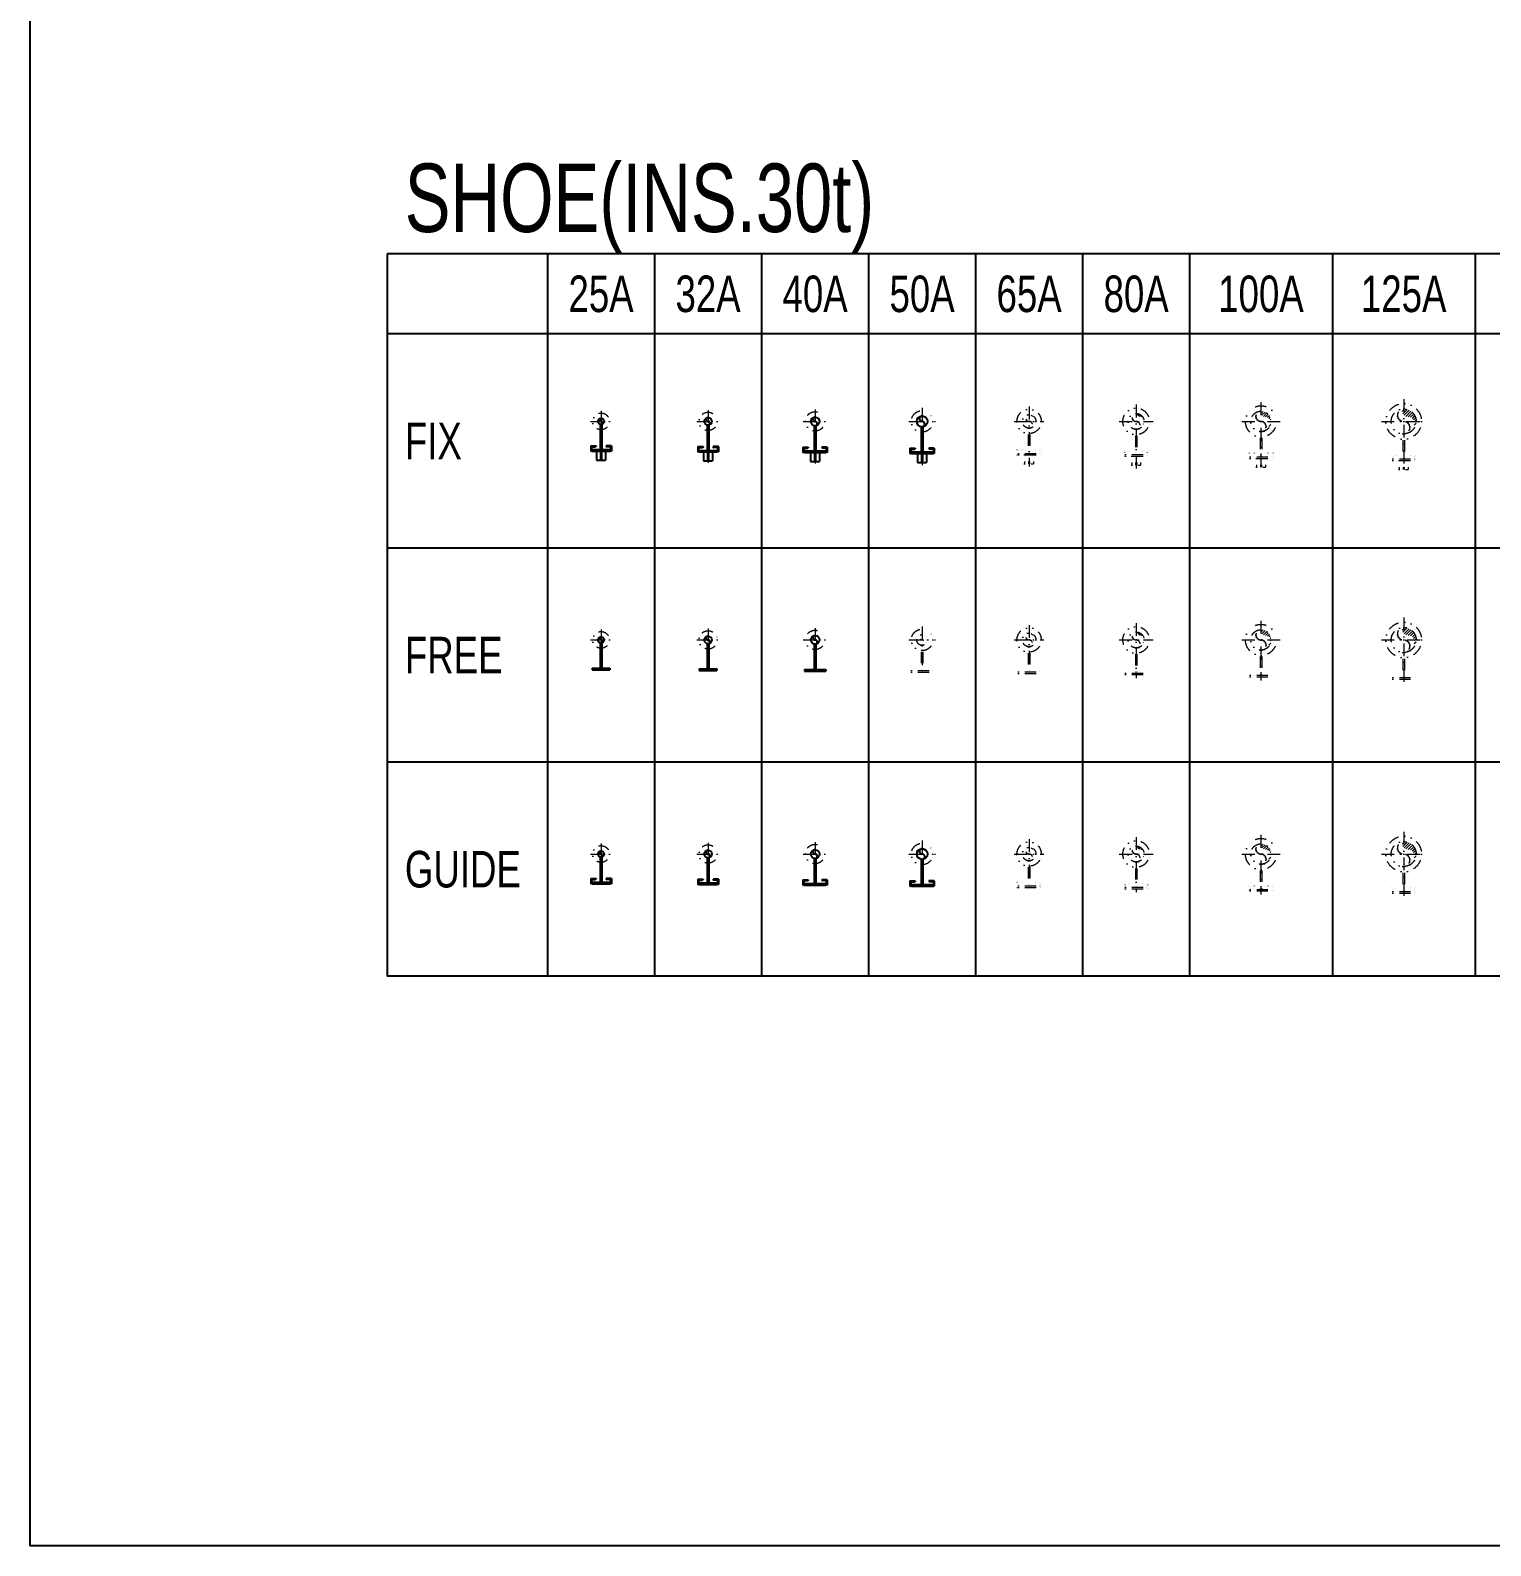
# Model space of a CAD drawing. Extents: x 0 to 90799, y 0 to 77868.
# Drawn here: x 0 to 8188, y 0 to 8494 of the extents above; entities that cross this region are included whole.
import ezdxf
from ezdxf.enums import TextEntityAlignment as Align

# ---------------------------------------------------------------- set-up
doc = ezdxf.new("R2010")
doc.units = 0
doc.header["$LTSCALE"] = 30
doc.header["$MEASUREMENT"] = 0
doc.linetypes.add('DGN Style 4', pattern=[4.8, 2.4, -1.2, 0, -1.2])
doc.linetypes.add('DGN Style 6', pattern=[5.7, 0, -1.2, 2.1, -1.2, 0, -1.2])
for name, color, linetype, lineweight in [('L(c)', 1, 'DGN Style 4', 5), ('L(txt)', 2, 'Continuous', 13), ('m_a2', 6, 'DGN Style 6', 5)]:
    doc.layers.add(name, color=color, linetype=linetype, lineweight=lineweight)
doc.styles.add('Style-ENGINEERING', font='ENGINEERING.shx')

# ---------------------------------------------------------------- blocks, each defined once
blk = doc.blocks.new('*U1054')
for p, q in [((-15, -15), (-15, 15)), ((-15, 15), (-13, 15)), ((-10, -6), (-10, 12)), ((-15, -15), (15, -15)), ((-6, -10), (12, -10)), ((15, -15), (15, -13))]:
    blk.add_line(p, q)
for centre, radius, start, end in [((-13, 12), 3, 0, 90), ((-6, -6), 4, 180, 270), ((12, -13), 3, 0, 90)]:
    blk.add_arc(centre, radius, start, end)
blk = doc.blocks.new('*U1055')
for p, q in [((-15, -15), (-15, 15)), ((-15, 15), (-13, 15)), ((-10, -6), (-10, 12)), ((-15, -15), (15, -15)), ((-6, -10), (12, -10)), ((15, -15), (15, -13))]:
    blk.add_line(p, q)
for centre, radius, start, end in [((-13, 12), 3, 0, 90), ((-6, -6), 4, 180, 270), ((12, -13), 3, 0, 90)]:
    blk.add_arc(centre, radius, start, end)
blk = doc.blocks.new('*U1053')
for p, q in [((-4.5, 100), (-4.5, -41)), ((-4.5, 100), (4.5, 100)), ((4.5, 100), (4.5, -41)), ((-50, -41), (50, -41)), ((-50, -41), (-50, -50)), ((-50, -50), (50, -50)), ((-25, -50), (-25, -100)), ((-3, -50), (-3, -100)), ((3, -50), (3, -100)), ((25, -50), (25, -100)), ((50, -41), (50, -50)), ((-25, -100), (25, -100))]:
    blk.add_line(p, q)
at = {"extrusion": (0, 0, -1), "rotation": 180}
blk.add_blockref('*U1054', (43, -35), dxfattribs=at)
at = {"rotation": 180}
blk.add_blockref('*U1055', (43, -35), dxfattribs=at)
blk = doc.blocks.new('*U1052')
blk.add_circle((0, 85), 17)
for centre, start, end in [((0, 93.5), 90, 270), ((0, 76.5), 270, 90)]:
    blk.add_arc(centre, 8.5, start, end)
at = {"layer": 'm_a2'}
blk.add_circle((0, 85), 47, dxfattribs=at)
blk.add_blockref('*U1053', (0, -32))
blk = doc.blocks.new('*U1058')
for p, q in [((-15, -15), (-15, 15)), ((-15, 15), (-13, 15)), ((-10, -6), (-10, 12)), ((-15, -15), (15, -15)), ((-6, -10), (12, -10)), ((15, -15), (15, -13))]:
    blk.add_line(p, q)
for centre, radius, start, end in [((-13, 12), 3, 0, 90), ((-6, -6), 4, 180, 270), ((12, -13), 3, 0, 90)]:
    blk.add_arc(centre, radius, start, end)
blk = doc.blocks.new('*U1059')
for p, q in [((-15, -15), (-15, 15)), ((-15, 15), (-13, 15)), ((-10, -6), (-10, 12)), ((-15, -15), (15, -15)), ((-6, -10), (12, -10)), ((15, -15), (15, -13))]:
    blk.add_line(p, q)
for centre, radius, start, end in [((-13, 12), 3, 0, 90), ((-6, -6), 4, 180, 270), ((12, -13), 3, 0, 90)]:
    blk.add_arc(centre, radius, start, end)
blk = doc.blocks.new('*U1057')
for p, q in [((-4.5, 100), (-4.5, -41)), ((-4.5, 100), (4.5, 100)), ((4.5, 100), (4.5, -41)), ((-50, -41), (50, -41)), ((-50, -41), (-50, -50)), ((-50, -50), (50, -50)), ((-25, -50), (-25, -100)), ((-3, -50), (-3, -100)), ((3, -50), (3, -100)), ((25, -50), (25, -100)), ((50, -41), (50, -50)), ((-25, -100), (25, -100))]:
    blk.add_line(p, q)
at = {"extrusion": (0, 0, -1), "rotation": 180}
blk.add_blockref('*U1058', (43, -35), dxfattribs=at)
at = {"rotation": 180}
blk.add_blockref('*U1059', (43, -35), dxfattribs=at)
blk = doc.blocks.new('*U1056')
blk.add_circle((0, 85), 21.4)
for centre, start, end in [((0, 95.7), 90, 270), ((0, 74.3), 270, 90)]:
    blk.add_arc(centre, 10.7, start, end)
at = {"layer": 'm_a2'}
blk.add_circle((0, 85), 51.4, dxfattribs=at)
blk.add_blockref('*U1057', (0, -36.4))
blk = doc.blocks.new('*U1062')
for p, q in [((-15, -15), (-15, 15)), ((-15, 15), (-13, 15)), ((-10, -6), (-10, 12)), ((-15, -15), (15, -15)), ((-6, -10), (12, -10)), ((15, -15), (15, -13))]:
    blk.add_line(p, q)
for centre, radius, start, end in [((-13, 12), 3, 0, 90), ((-6, -6), 4, 180, 270), ((12, -13), 3, 0, 90)]:
    blk.add_arc(centre, radius, start, end)
blk = doc.blocks.new('*U1063')
for p, q in [((-15, -15), (-15, 15)), ((-15, 15), (-13, 15)), ((-10, -6), (-10, 12)), ((-15, -15), (15, -15)), ((-6, -10), (12, -10)), ((15, -15), (15, -13))]:
    blk.add_line(p, q)
for centre, radius, start, end in [((-13, 12), 3, 0, 90), ((-6, -6), 4, 180, 270), ((12, -13), 3, 0, 90)]:
    blk.add_arc(centre, radius, start, end)
blk = doc.blocks.new('*U1061')
for p, q in [((-4.5, 100), (-4.5, -41)), ((-4.5, 100), (4.5, 100)), ((4.5, 100), (4.5, -41)), ((-60, -41), (-60, -50)), ((-60, -41), (60, -41)), ((-60, -50), (60, -50)), ((-25, -50), (-25, -100)), ((-3, -50), (-3, -100)), ((3, -50), (3, -100)), ((25, -50), (25, -100)), ((60, -41), (60, -50)), ((-25, -100), (25, -100))]:
    blk.add_line(p, q)
at = {"extrusion": (0, 0, -1), "rotation": 180}
blk.add_blockref('*U1062', (53, -35), dxfattribs=at)
at = {"rotation": 180}
blk.add_blockref('*U1063', (53, -35), dxfattribs=at)
blk = doc.blocks.new('*U1060')
blk.add_circle((0, 85), 24.3)
for centre, start, end in [((0, 97.1), 90, 270), ((0, 72.8), 270, 90)]:
    blk.add_arc(centre, 12.2, start, end)
at = {"layer": 'm_a2'}
blk.add_circle((0, 85), 54.3, dxfattribs=at)
blk.add_blockref('*U1061', (0, -39.3))
blk = doc.blocks.new('*U1066')
for p, q in [((-15, -15), (-15, 15)), ((-15, 15), (-13, 15)), ((-10, -6), (-10, 12)), ((-15, -15), (15, -15)), ((-6, -10), (12, -10)), ((15, -15), (15, -13))]:
    blk.add_line(p, q)
for centre, radius, start, end in [((-13, 12), 3, 0, 90), ((-6, -6), 4, 180, 270), ((12, -13), 3, 0, 90)]:
    blk.add_arc(centre, radius, start, end)
blk = doc.blocks.new('*U1067')
for p, q in [((-15, -15), (-15, 15)), ((-15, 15), (-13, 15)), ((-10, -6), (-10, 12)), ((-15, -15), (15, -15)), ((-6, -10), (12, -10)), ((15, -15), (15, -13))]:
    blk.add_line(p, q)
for centre, radius, start, end in [((-13, 12), 3, 0, 90), ((-6, -6), 4, 180, 270), ((12, -13), 3, 0, 90)]:
    blk.add_arc(centre, radius, start, end)
blk = doc.blocks.new('*U1065')
for p, q in [((-4.5, 100), (-4.5, -41)), ((-4.5, 100), (4.5, 100)), ((4.5, 100), (4.5, -41)), ((-60, -41), (-60, -50)), ((-60, -41), (60, -41)), ((-60, -50), (60, -50)), ((-25, -50), (-25, -100)), ((-3, -50), (-3, -100)), ((3, -50), (3, -100)), ((25, -50), (25, -100)), ((60, -41), (60, -50)), ((-25, -100), (25, -100))]:
    blk.add_line(p, q)
at = {"extrusion": (0, 0, -1), "rotation": 180}
blk.add_blockref('*U1066', (53, -35), dxfattribs=at)
at = {"rotation": 180}
blk.add_blockref('*U1067', (53, -35), dxfattribs=at)
blk = doc.blocks.new('*U1064')
blk.add_circle((0, 85), 30.2)
for centre, start, end in [((0, 100.1), 90, 270), ((0, 69.9), 270.00107, 90)]:
    blk.add_arc(centre, 15.1, start, end)
at = {"layer": 'm_a2'}
blk.add_circle((0, 85), 60.2, dxfattribs=at)
blk.add_blockref('*U1065', (0, -45.3))
blk = doc.blocks.new('*U1070')
for p, q in [((-15, -15), (-15, 15)), ((-15, 15), (-13, 15)), ((-10, -6), (-10, 12)), ((-15, -15), (15, -15)), ((-6, -10), (12, -10)), ((15, -15), (15, -13))]:
    blk.add_line(p, q)
for centre, radius, start, end in [((-13, 12), 3, 0, 90), ((-6, -6), 4, 180, 270), ((12, -13), 3, 0, 90)]:
    blk.add_arc(centre, radius, start, end)
blk = doc.blocks.new('*U1071')
for p, q in [((-15, -15), (-15, 15)), ((-15, 15), (-13, 15)), ((-10, -6), (-10, 12)), ((-15, -15), (15, -15)), ((-6, -10), (12, -10)), ((15, -15), (15, -13))]:
    blk.add_line(p, q)
for centre, radius, start, end in [((-13, 12), 3, 0, 90), ((-6, -6), 4, 180, 270), ((12, -13), 3, 0, 90)]:
    blk.add_arc(centre, radius, start, end)
blk = doc.blocks.new('*U1069')
for p, q in [((-4.5, 100), (-4.5, -41)), ((-4.5, 100), (4.5, 100)), ((4.5, 100), (4.5, -41)), ((-60, -41), (-60, -50)), ((-60, -41), (60, -41)), ((-60, -50), (60, -50)), ((-25, -50), (-25, -100)), ((-3, -50), (-3, -100)), ((3, -50), (3, -100)), ((25, -50), (25, -100)), ((60, -41), (60, -50)), ((-25, -100), (25, -100))]:
    blk.add_line(p, q)
at = {"extrusion": (0, 0, -1), "rotation": 180}
blk.add_blockref('*U1070', (53, -35), dxfattribs=at)
at = {"rotation": 180}
blk.add_blockref('*U1071', (53, -35), dxfattribs=at)
blk = doc.blocks.new('*U1073')
for p, q in [((-28.5, 20.1), (-11.7, 36.9)), ((-27.5, 11.3), (-2.4, 36.4)), ((-23.7, 5.2), (5.2, 34.1)), ((-18.1, 0.9), (11.6, 30.6)), ((-10.2, -1.1), (17.1, 26.2)), ((-1.9, -2.7), (21.6, 20.8)), ((4, -6.8), (25.2, 14.5)), ((7.9, -12.7), (27.7, 7.1)), ((3.5, -36.9), (26.2, -14.2)), ((9.5, -21.1), (28.5, -2))]:
    blk.add_line(p, q)
blk = doc.blocks.new('*U1072')
blk.add_circle((0, 0), 38.1)
for centre, start, end in [((0, 19.1), 89.99893, 270.00108), ((0, -19.1), 270.00107, 89.99892)]:
    blk.add_arc(centre, 19.1, start, end)
blk.add_blockref('*U1073', (9.6, 1.1))
blk = doc.blocks.new('*U1068')
at = {"layer": 'm_a2'}
blk.add_circle((0, 85), 68.2, dxfattribs=at)
for name, p in [('*U1072', (0, 85)), ('*U1069', (0, -53.2))]:
    blk.add_blockref(name, p)
blk = doc.blocks.new('*U1076')
for p, q in [((-15, -15), (-15, 15)), ((-15, 15), (-13, 15)), ((-10, -6), (-10, 12)), ((-15, -15), (15, -15)), ((-6, -10), (12, -10)), ((15, -15), (15, -13))]:
    blk.add_line(p, q)
for centre, radius, start, end in [((-13, 12), 3, 0, 90), ((-6, -6), 4, 180, 270), ((12, -13), 3, 0, 90)]:
    blk.add_arc(centre, radius, start, end)
blk = doc.blocks.new('*U1077')
for p, q in [((-15, -15), (-15, 15)), ((-15, 15), (-13, 15)), ((-10, -6), (-10, 12)), ((-15, -15), (15, -15)), ((-6, -10), (12, -10)), ((15, -15), (15, -13))]:
    blk.add_line(p, q)
for centre, radius, start, end in [((-13, 12), 3, 0, 90), ((-6, -6), 4, 180, 270), ((12, -13), 3, 0, 90)]:
    blk.add_arc(centre, radius, start, end)
blk = doc.blocks.new('*U1075')
for p, q in [((-4.5, 100), (-4.5, -41)), ((-4.5, 100), (4.5, 100)), ((4.5, 100), (4.5, -41)), ((-60, -41), (-60, -50)), ((-60, -41), (60, -41)), ((-60, -50), (60, -50)), ((-25, -50), (-25, -100)), ((-3, -50), (-3, -100)), ((3, -50), (3, -100)), ((25, -50), (25, -100)), ((60, -41), (60, -50)), ((-25, -100), (25, -100))]:
    blk.add_line(p, q)
at = {"extrusion": (0, 0, -1), "rotation": 180}
blk.add_blockref('*U1076', (53, -35), dxfattribs=at)
at = {"rotation": 180}
blk.add_blockref('*U1077', (53, -35), dxfattribs=at)
blk = doc.blocks.new('*U1079')
for p, q in [((-33.4, 21.8), (-11.9, 43.3)), ((-31.6, 12.3), (-1.6, 42.3)), ((-27.1, 5.5), (6.9, 39.5)), ((-20.4, 0.8), (14.2, 35.5)), ((-11.1, -1.2), (20.4, 30.3)), ((-1.9, -3.2), (25.5, 24.1)), ((4.8, -7.9), (29.6, 16.9)), ((9.3, -14.7), (32.4, 8.4)), ((3.3, -43.3), (31, -15.6)), ((11.1, -24.2), (33.4, -1.9))]:
    blk.add_line(p, q)
blk = doc.blocks.new('*U1078')
blk.add_circle((0, 0), 44.5)
for centre, start, end in [((0, 22.3), 89.99893, 270.00108), ((0, -22.3), 270.00107, 89.99892)]:
    blk.add_arc(centre, 22.3, start, end)
blk.add_blockref('*U1079', (11.1, 1.2))
blk = doc.blocks.new('*U1074')
at = {"layer": 'm_a2'}
blk.add_circle((0, 85), 74.5, dxfattribs=at)
for name, p in [('*U1078', (0, 85)), ('*U1075', (0, -59.6))]:
    blk.add_blockref(name, p)
blk = doc.blocks.new('*U1082')
for p, q in [((-15, -15), (-15, 15)), ((-15, 15), (-13, 15)), ((-10, -6), (-10, 12)), ((-15, -15), (15, -15)), ((-6, -10), (12, -10)), ((15, -15), (15, -13))]:
    blk.add_line(p, q)
for centre, radius, start, end in [((-13, 12), 3, 0, 90), ((-6, -6), 4, 180, 270), ((12, -13), 3, 0, 90)]:
    blk.add_arc(centre, radius, start, end)
blk = doc.blocks.new('*U1083')
for p, q in [((-15, -15), (-15, 15)), ((-15, 15), (-13, 15)), ((-10, -6), (-10, 12)), ((-15, -15), (15, -15)), ((-6, -10), (12, -10)), ((15, -15), (15, -13))]:
    blk.add_line(p, q)
for centre, radius, start, end in [((-13, 12), 3, 0, 90), ((-6, -6), 4, 180, 270), ((12, -13), 3, 0, 90)]:
    blk.add_arc(centre, radius, start, end)
blk = doc.blocks.new('*U1081')
for p, q in [((-4.5, 100), (-4.5, -41)), ((-4.5, 100), (4.5, 100)), ((4.5, 100), (4.5, -41)), ((-60, -41), (-60, -50)), ((-60, -41), (60, -41)), ((-60, -50), (60, -50)), ((-25, -50), (-25, -100)), ((-3, -50), (-3, -100)), ((3, -50), (3, -100)), ((25, -50), (25, -100)), ((60, -41), (60, -50)), ((-25, -100), (25, -100))]:
    blk.add_line(p, q)
at = {"extrusion": (0, 0, -1), "rotation": 180}
blk.add_blockref('*U1082', (53, -35), dxfattribs=at)
at = {"rotation": 180}
blk.add_blockref('*U1083', (53, -35), dxfattribs=at)
blk = doc.blocks.new('*U1085')
for p, q in [((-42.9, 27.7), (-14.8, 55.7)), ((-40.5, 15.7), (-1.8, 54.3)), ((-34.6, 7.1), (9, 50.8)), ((-26.1, 1.2), (18.3, 45.6)), ((-14.3, -1.4), (26.1, 39)), ((-2.4, -4), (32.7, 31.1)), ((6.1, -9.9), (37.9, 21.9)), ((11.9, -18.5), (41.5, 11.1)), ((3.5, -55.7), (40, -19.2)), ((14.3, -30.6), (42.9, -2))]:
    blk.add_line(p, q)
blk = doc.blocks.new('*U1084')
blk.add_circle((0, 0), 57.1)
for centre, start, end in [((0, 28.6), 89.99893, 270.00108), ((0, -28.6), 270.00107, 89.99892)]:
    blk.add_arc(centre, 28.6, start, end)
blk.add_blockref('*U1085', (14.3, 1.4))
blk = doc.blocks.new('*U1080')
at = {"layer": 'm_a2'}
blk.add_circle((0, 85), 87.2, dxfattribs=at)
for name, p in [('*U1084', (0, 85)), ('*U1081', (0, -72.2))]:
    blk.add_blockref(name, p)
blk = doc.blocks.new('*U1088')
for p, q in [((-15, -15), (-15, 15)), ((-15, 15), (-13, 15)), ((-10, -6), (-10, 12)), ((-15, -15), (15, -15)), ((-6, -10), (12, -10)), ((15, -15), (15, -13))]:
    blk.add_line(p, q)
for centre, radius, start, end in [((-13, 12), 3, 0, 90), ((-6, -6), 4, 180, 270), ((12, -13), 3, 0, 90)]:
    blk.add_arc(centre, radius, start, end)
blk = doc.blocks.new('*U1089')
for p, q in [((-15, -15), (-15, 15)), ((-15, 15), (-13, 15)), ((-10, -6), (-10, 12)), ((-15, -15), (15, -15)), ((-6, -10), (12, -10)), ((15, -15), (15, -13))]:
    blk.add_line(p, q)
for centre, radius, start, end in [((-13, 12), 3, 0, 90), ((-6, -6), 4, 180, 270), ((12, -13), 3, 0, 90)]:
    blk.add_arc(centre, radius, start, end)
blk = doc.blocks.new('*U1087')
for p, q in [((-4.5, 100), (4.5, 100)), ((-4.5, 100), (-4.5, -41)), ((4.5, 100), (4.5, -41)), ((-60, -41), (-60, -50)), ((-60, -41), (60, -41)), ((-60, -50), (60, -50)), ((-25, -50), (-25, -100)), ((-3, -50), (-3, -100)), ((3, -50), (3, -100)), ((25, -50), (25, -100)), ((60, -41), (60, -50)), ((-25, -100), (25, -100))]:
    blk.add_line(p, q)
at = {"extrusion": (0, 0, -1), "rotation": 180}
blk.add_blockref('*U1088', (53, -35), dxfattribs=at)
at = {"rotation": 180}
blk.add_blockref('*U1089', (53, -35), dxfattribs=at)
blk = doc.blocks.new('*U1091')
for p, q in [((-52, 24.7), (-11.3, 65.4)), ((-50.7, 41.8), (-28.7, 63.8)), ((-47.8, 13.1), (2, 62.8)), ((-40.6, 4.4), (13.4, 58.4)), ((-30.8, -1.6), (23.3, 52.5)), ((-17.6, -4.3), (31.8, 45.2)), ((-4.4, -6.9), (39.1, 36.6)), ((5.4, -12.9), (45.1, 26.7)), ((12.6, -21.6), (49.5, 15.3)), ((16.8, -33.2), (52, 2)), ((15.5, -50.3), (51.6, -14.3)), ((16.3, -65.4), (43.5, -38.2))]:
    blk.add_line(p, q)
blk = doc.blocks.new('*U1090')
blk.add_circle((0, 0), 69.9)
for centre, start, end in [((0, 34.9), 89.99893, 270.00108), ((0, -35), 270.00107, 89.99893)]:
    blk.add_arc(centre, 35, start, end)
blk.add_blockref('*U1091', (17.6, 4.2))
blk = doc.blocks.new('*U1086')
at = {"layer": 'm_a2'}
blk.add_circle((0, 85), 99.9, dxfattribs=at)
for name, p in [('*U1090', (0, 85)), ('*U1087', (0, -84.9))]:
    blk.add_blockref(name, p)
blk = doc.blocks.new('*U1199')
for p, q in [((-4.5, 75), (4.5, 75)), ((-4.5, 75), (-4.5, -66)), ((4.5, 75), (4.5, -66)), ((-60, -66), (-60, -75)), ((-60, -66), (60, -66)), ((-60, -75), (60, -75)), ((60, -66), (60, -75))]:
    blk.add_line(p, q)
blk = doc.blocks.new('*U1201')
for p, q in [((-52, 24.7), (-11.3, 65.4)), ((-50.7, 41.8), (-28.7, 63.8)), ((-47.8, 13.1), (2, 62.8)), ((-40.6, 4.4), (13.4, 58.4)), ((-30.8, -1.6), (23.3, 52.5)), ((-17.6, -4.3), (31.8, 45.2)), ((-4.4, -6.9), (39.1, 36.6)), ((5.4, -12.9), (45.1, 26.7)), ((12.6, -21.6), (49.5, 15.3)), ((16.8, -33.2), (52, 2)), ((15.5, -50.3), (51.6, -14.3)), ((16.3, -65.4), (43.5, -38.2))]:
    blk.add_line(p, q)
blk = doc.blocks.new('*U1200')
blk.add_circle((0, 0), 69.9)
for centre, start, end in [((0, 34.9), 89.99893, 270.00108), ((0, -35), 270.00107, 89.99893)]:
    blk.add_arc(centre, 35, start, end)
blk.add_blockref('*U1201', (17.6, 4.2))
blk = doc.blocks.new('*U1198')
at = {"layer": 'm_a2'}
blk.add_circle((0, 60), 99.9, dxfattribs=at)
for name, p in [('*U1200', (0, 60)), ('*U1199', (0, -84.9))]:
    blk.add_blockref(name, p)
blk = doc.blocks.new('*U1203')
for p, q in [((-4.5, 75), (4.5, 75)), ((-4.5, 75), (-4.5, -66)), ((4.5, 75), (4.5, -66)), ((-60, -66), (-60, -75)), ((-60, -66), (60, -66)), ((-60, -75), (60, -75)), ((60, -66), (60, -75))]:
    blk.add_line(p, q)
blk = doc.blocks.new('*U1205')
for p, q in [((-42.9, 27.7), (-14.8, 55.7)), ((-40.5, 15.7), (-1.8, 54.3)), ((-34.6, 7.1), (9, 50.8)), ((-26.1, 1.2), (18.3, 45.6)), ((-14.3, -1.4), (26.1, 39)), ((-2.4, -4), (32.7, 31.1)), ((6.1, -9.9), (37.9, 21.9)), ((11.9, -18.5), (41.5, 11.1)), ((3.5, -55.7), (40, -19.2)), ((14.3, -30.6), (42.9, -2))]:
    blk.add_line(p, q)
blk = doc.blocks.new('*U1204')
blk.add_circle((0, 0), 57.1)
for centre, start, end in [((0, 28.6), 89.99893, 270.00108), ((0, -28.6), 270.00107, 89.99892)]:
    blk.add_arc(centre, 28.6, start, end)
blk.add_blockref('*U1205', (14.3, 1.4))
blk = doc.blocks.new('*U1202')
at = {"layer": 'm_a2'}
blk.add_circle((0, 60), 87.2, dxfattribs=at)
for name, p in [('*U1204', (0, 60)), ('*U1203', (0, -72.2))]:
    blk.add_blockref(name, p)
blk = doc.blocks.new('*U1207')
for p, q in [((-4.5, 75), (4.5, 75)), ((-4.5, 75), (-4.5, -66)), ((4.5, 75), (4.5, -66)), ((-60, -66), (-60, -75)), ((-60, -66), (60, -66)), ((-60, -75), (60, -75)), ((60, -66), (60, -75))]:
    blk.add_line(p, q)
blk = doc.blocks.new('*U1209')
for p, q in [((-33.4, 21.8), (-11.9, 43.3)), ((-31.6, 12.3), (-1.6, 42.3)), ((-27.1, 5.5), (6.9, 39.5)), ((-20.4, 0.8), (14.2, 35.5)), ((-11.1, -1.2), (20.4, 30.3)), ((-1.9, -3.2), (25.5, 24.1)), ((4.8, -7.9), (29.6, 16.9)), ((9.3, -14.7), (32.4, 8.4)), ((3.3, -43.3), (31, -15.6)), ((11.1, -24.2), (33.4, -1.9))]:
    blk.add_line(p, q)
blk = doc.blocks.new('*U1208')
blk.add_circle((0, 0), 44.5)
for centre, start, end in [((0, 22.3), 89.99893, 270.00108), ((0, -22.3), 270.00107, 89.99892)]:
    blk.add_arc(centre, 22.3, start, end)
blk.add_blockref('*U1209', (11.1, 1.2))
blk = doc.blocks.new('*U1206')
at = {"layer": 'm_a2'}
blk.add_circle((0, 60), 74.5, dxfattribs=at)
for name, p in [('*U1208', (0, 60)), ('*U1207', (0, -59.6))]:
    blk.add_blockref(name, p)
blk = doc.blocks.new('*U1211')
for p, q in [((-4.5, 75), (4.5, 75)), ((-4.5, 75), (-4.5, -66)), ((4.5, 75), (4.5, -66)), ((-60, -66), (-60, -75)), ((-60, -66), (60, -66)), ((-60, -75), (60, -75)), ((60, -66), (60, -75))]:
    blk.add_line(p, q)
blk = doc.blocks.new('*U1213')
for p, q in [((-28.5, 20.1), (-11.7, 36.9)), ((-27.5, 11.3), (-2.4, 36.4)), ((-23.7, 5.2), (5.2, 34.1)), ((-18.1, 0.9), (11.6, 30.6)), ((-10.2, -1.1), (17.1, 26.2)), ((-1.9, -2.7), (21.6, 20.8)), ((4, -6.8), (25.2, 14.5)), ((7.9, -12.7), (27.7, 7.1)), ((3.5, -36.9), (26.2, -14.2)), ((9.5, -21.1), (28.5, -2))]:
    blk.add_line(p, q)
blk = doc.blocks.new('*U1212')
blk.add_circle((0, 0), 38.1)
for centre, start, end in [((0, 19.1), 89.99893, 270.00108), ((0, -19.1), 270.00107, 89.99892)]:
    blk.add_arc(centre, 19.1, start, end)
blk.add_blockref('*U1213', (9.6, 1.1))
blk = doc.blocks.new('*U1210')
at = {"layer": 'm_a2'}
blk.add_circle((0, 60), 68.2, dxfattribs=at)
for name, p in [('*U1212', (0, 60)), ('*U1211', (0, -53.2))]:
    blk.add_blockref(name, p)
blk = doc.blocks.new('*U1215')
for p, q in [((-4.5, 75), (4.5, 75)), ((-4.5, 75), (-4.5, -66)), ((4.5, 75), (4.5, -66)), ((-60, -66), (-60, -75)), ((-60, -66), (60, -66)), ((-60, -75), (60, -75)), ((60, -66), (60, -75))]:
    blk.add_line(p, q)
blk = doc.blocks.new('*U1214')
blk.add_circle((0, 60), 30.2)
for centre, start, end in [((0, 75.1), 90, 270), ((0, 44.9), 270.00107, 90)]:
    blk.add_arc(centre, 15.1, start, end)
at = {"layer": 'm_a2'}
blk.add_circle((0, 60), 60.2, dxfattribs=at)
blk.add_blockref('*U1215', (0, -45.3))
blk = doc.blocks.new('*U1217')
for p, q in [((-4.5, 75), (4.5, 75)), ((-4.5, 75), (-4.5, -66)), ((4.5, 75), (4.5, -66)), ((-60, -66), (-60, -75)), ((-60, -66), (60, -66)), ((-60, -75), (60, -75)), ((60, -66), (60, -75))]:
    blk.add_line(p, q)
blk = doc.blocks.new('*U1216')
blk.add_circle((0, 60), 24.3)
for centre, start, end in [((0, 72.1), 90, 270), ((0, 47.8), 270, 90)]:
    blk.add_arc(centre, 12.2, start, end)
at = {"layer": 'm_a2'}
blk.add_circle((0, 60), 54.3, dxfattribs=at)
blk.add_blockref('*U1217', (0, -39.3))
blk = doc.blocks.new('*U1219')
for p, q in [((-4.5, 75), (4.5, 75)), ((-4.5, 75), (-4.5, -66)), ((4.5, 75), (4.5, -66)), ((-50, -66), (50, -66)), ((-50, -66), (-50, -75)), ((-50, -75), (50, -75)), ((50, -66), (50, -75))]:
    blk.add_line(p, q)
blk = doc.blocks.new('*U1218')
blk.add_circle((0, 60), 21.4)
for centre, start, end in [((0, 70.7), 90, 270), ((0, 49.3), 270, 90)]:
    blk.add_arc(centre, 10.7, start, end)
at = {"layer": 'm_a2'}
blk.add_circle((0, 60), 51.4, dxfattribs=at)
blk.add_blockref('*U1219', (0, -36.4))
blk = doc.blocks.new('*U1221')
for p, q in [((-4.5, 75), (4.5, 75)), ((-4.5, 75), (-4.5, -66)), ((4.5, 75), (4.5, -66)), ((-50, -66), (50, -66)), ((-50, -66), (-50, -75)), ((-50, -75), (50, -75)), ((50, -66), (50, -75))]:
    blk.add_line(p, q)
blk = doc.blocks.new('*U1220')
blk.add_circle((0, 60), 17)
for centre, start, end in [((0, 68.5), 90, 270), ((0, 51.5), 270, 90)]:
    blk.add_arc(centre, 8.5, start, end)
at = {"layer": 'm_a2'}
blk.add_circle((0, 60), 47, dxfattribs=at)
blk.add_blockref('*U1221', (0, -32))
blk = doc.blocks.new('*U1224')
for p, q in [((-15, -15), (-15, 15)), ((-15, 15), (-13, 15)), ((-10, -6), (-10, 12)), ((-15, -15), (15, -15)), ((-6, -10), (12, -10)), ((15, -15), (15, -13))]:
    blk.add_line(p, q)
for centre, radius, start, end in [((-13, 12), 3, 0, 90), ((-6, -6), 4, 180, 270), ((12, -13), 3, 0, 90)]:
    blk.add_arc(centre, radius, start, end)
blk = doc.blocks.new('*U1225')
for p, q in [((-15, -15), (-15, 15)), ((-15, 15), (-13, 15)), ((-10, -6), (-10, 12)), ((-15, -15), (15, -15)), ((-6, -10), (12, -10)), ((15, -15), (15, -13))]:
    blk.add_line(p, q)
for centre, radius, start, end in [((-13, 12), 3, 0, 90), ((-6, -6), 4, 180, 270), ((12, -13), 3, 0, 90)]:
    blk.add_arc(centre, radius, start, end)
blk = doc.blocks.new('*U1223')
for p, q in [((-4.5, 75), (4.5, 75)), ((-4.5, 75), (-4.5, -66)), ((4.5, 75), (4.5, -66)), ((-50, -66), (50, -66)), ((-50, -66), (-50, -75)), ((-50, -75), (50, -75)), ((50, -66), (50, -75))]:
    blk.add_line(p, q)
at = {"extrusion": (0, 0, -1), "rotation": 180}
blk.add_blockref('*U1224', (43, -60), dxfattribs=at)
at = {"rotation": 180}
blk.add_blockref('*U1225', (43, -60), dxfattribs=at)
blk = doc.blocks.new('*U1222')
blk.add_circle((0, 60), 17)
for centre, start, end in [((0, 68.5), 90, 270), ((0, 51.5), 270, 90)]:
    blk.add_arc(centre, 8.5, start, end)
at = {"layer": 'm_a2'}
blk.add_circle((0, 60), 47, dxfattribs=at)
blk.add_blockref('*U1223', (0, -32))
blk = doc.blocks.new('*U1228')
for p, q in [((-15, -15), (-15, 15)), ((-15, 15), (-13, 15)), ((-10, -6), (-10, 12)), ((-15, -15), (15, -15)), ((-6, -10), (12, -10)), ((15, -15), (15, -13))]:
    blk.add_line(p, q)
for centre, radius, start, end in [((-13, 12), 3, 0, 90), ((-6, -6), 4, 180, 270), ((12, -13), 3, 0, 90)]:
    blk.add_arc(centre, radius, start, end)
blk = doc.blocks.new('*U1229')
for p, q in [((-15, -15), (-15, 15)), ((-15, 15), (-13, 15)), ((-10, -6), (-10, 12)), ((-15, -15), (15, -15)), ((-6, -10), (12, -10)), ((15, -15), (15, -13))]:
    blk.add_line(p, q)
for centre, radius, start, end in [((-13, 12), 3, 0, 90), ((-6, -6), 4, 180, 270), ((12, -13), 3, 0, 90)]:
    blk.add_arc(centre, radius, start, end)
blk = doc.blocks.new('*U1227')
for p, q in [((-4.5, 75), (4.5, 75)), ((-4.5, 75), (-4.5, -66)), ((4.5, 75), (4.5, -66)), ((-50, -66), (50, -66)), ((-50, -66), (-50, -75)), ((-50, -75), (50, -75)), ((50, -66), (50, -75))]:
    blk.add_line(p, q)
at = {"extrusion": (0, 0, -1), "rotation": 180}
blk.add_blockref('*U1228', (43, -60), dxfattribs=at)
at = {"rotation": 180}
blk.add_blockref('*U1229', (43, -60), dxfattribs=at)
blk = doc.blocks.new('*U1226')
blk.add_circle((0, 60), 21.4)
for centre, start, end in [((0, 70.7), 90, 270), ((0, 49.3), 270, 90)]:
    blk.add_arc(centre, 10.7, start, end)
at = {"layer": 'm_a2'}
blk.add_circle((0, 60), 51.4, dxfattribs=at)
blk.add_blockref('*U1227', (0, -36.4))
blk = doc.blocks.new('*U1232')
for p, q in [((-15, -15), (-15, 15)), ((-15, 15), (-13, 15)), ((-10, -6), (-10, 12)), ((-15, -15), (15, -15)), ((-6, -10), (12, -10)), ((15, -15), (15, -13))]:
    blk.add_line(p, q)
for centre, radius, start, end in [((-13, 12), 3, 0, 90), ((-6, -6), 4, 180, 270), ((12, -13), 3, 0, 90)]:
    blk.add_arc(centre, radius, start, end)
blk = doc.blocks.new('*U1233')
for p, q in [((-15, -15), (-15, 15)), ((-15, 15), (-13, 15)), ((-10, -6), (-10, 12)), ((-15, -15), (15, -15)), ((-6, -10), (12, -10)), ((15, -15), (15, -13))]:
    blk.add_line(p, q)
for centre, radius, start, end in [((-13, 12), 3, 0, 90), ((-6, -6), 4, 180, 270), ((12, -13), 3, 0, 90)]:
    blk.add_arc(centre, radius, start, end)
blk = doc.blocks.new('*U1231')
for p, q in [((-4.5, 75), (4.5, 75)), ((-4.5, 75), (-4.5, -66)), ((4.5, 75), (4.5, -66)), ((-60, -66), (-60, -75)), ((-60, -66), (60, -66)), ((-60, -75), (60, -75)), ((60, -66), (60, -75))]:
    blk.add_line(p, q)
at = {"extrusion": (0, 0, -1), "rotation": 180}
blk.add_blockref('*U1232', (53, -60), dxfattribs=at)
at = {"rotation": 180}
blk.add_blockref('*U1233', (53, -60), dxfattribs=at)
blk = doc.blocks.new('*U1230')
blk.add_circle((0, 60), 24.3)
for centre, start, end in [((0, 72.1), 90, 270), ((0, 47.8), 270, 90)]:
    blk.add_arc(centre, 12.2, start, end)
at = {"layer": 'm_a2'}
blk.add_circle((0, 60), 54.3, dxfattribs=at)
blk.add_blockref('*U1231', (0, -39.3))
blk = doc.blocks.new('*U1236')
for p, q in [((-15, -15), (-15, 15)), ((-15, 15), (-13, 15)), ((-10, -6), (-10, 12)), ((-15, -15), (15, -15)), ((-6, -10), (12, -10)), ((15, -15), (15, -13))]:
    blk.add_line(p, q)
for centre, radius, start, end in [((-13, 12), 3, 0, 90), ((-6, -6), 4, 180, 270), ((12, -13), 3, 0, 90)]:
    blk.add_arc(centre, radius, start, end)
blk = doc.blocks.new('*U1237')
for p, q in [((-15, -15), (-15, 15)), ((-15, 15), (-13, 15)), ((-10, -6), (-10, 12)), ((-15, -15), (15, -15)), ((-6, -10), (12, -10)), ((15, -15), (15, -13))]:
    blk.add_line(p, q)
for centre, radius, start, end in [((-13, 12), 3, 0, 90), ((-6, -6), 4, 180, 270), ((12, -13), 3, 0, 90)]:
    blk.add_arc(centre, radius, start, end)
blk = doc.blocks.new('*U1235')
for p, q in [((-4.5, 75), (4.5, 75)), ((-4.5, 75), (-4.5, -66)), ((4.5, 75), (4.5, -66)), ((-60, -66), (-60, -75)), ((-60, -66), (60, -66)), ((-60, -75), (60, -75)), ((60, -66), (60, -75))]:
    blk.add_line(p, q)
at = {"extrusion": (0, 0, -1), "rotation": 180}
blk.add_blockref('*U1236', (53, -60), dxfattribs=at)
at = {"rotation": 180}
blk.add_blockref('*U1237', (53, -60), dxfattribs=at)
blk = doc.blocks.new('*U1234')
blk.add_circle((0, 60), 30.2)
for centre, start, end in [((0, 75.1), 90, 270), ((0, 44.9), 270.00107, 90)]:
    blk.add_arc(centre, 15.1, start, end)
at = {"layer": 'm_a2'}
blk.add_circle((0, 60), 60.2, dxfattribs=at)
blk.add_blockref('*U1235', (0, -45.3))
blk = doc.blocks.new('*U1240')
for p, q in [((-15, -15), (-15, 15)), ((-15, 15), (-13, 15)), ((-10, -6), (-10, 12)), ((-15, -15), (15, -15)), ((-6, -10), (12, -10)), ((15, -15), (15, -13))]:
    blk.add_line(p, q)
for centre, radius, start, end in [((-13, 12), 3, 0, 90), ((-6, -6), 4, 180, 270), ((12, -13), 3, 0, 90)]:
    blk.add_arc(centre, radius, start, end)
blk = doc.blocks.new('*U1241')
for p, q in [((-15, -15), (-15, 15)), ((-15, 15), (-13, 15)), ((-10, -6), (-10, 12)), ((-15, -15), (15, -15)), ((-6, -10), (12, -10)), ((15, -15), (15, -13))]:
    blk.add_line(p, q)
for centre, radius, start, end in [((-13, 12), 3, 0, 90), ((-6, -6), 4, 180, 270), ((12, -13), 3, 0, 90)]:
    blk.add_arc(centre, radius, start, end)
blk = doc.blocks.new('*U1239')
for p, q in [((-4.5, 75), (4.5, 75)), ((-4.5, 75), (-4.5, -66)), ((4.5, 75), (4.5, -66)), ((-60, -66), (-60, -75)), ((-60, -66), (60, -66)), ((-60, -75), (60, -75)), ((60, -66), (60, -75))]:
    blk.add_line(p, q)
at = {"extrusion": (0, 0, -1), "rotation": 180}
blk.add_blockref('*U1240', (53, -60), dxfattribs=at)
at = {"rotation": 180}
blk.add_blockref('*U1241', (53, -60), dxfattribs=at)
blk = doc.blocks.new('*U1243')
for p, q in [((-28.5, 20.1), (-11.7, 36.9)), ((-27.5, 11.3), (-2.4, 36.4)), ((-23.7, 5.2), (5.2, 34.1)), ((-18.1, 0.9), (11.6, 30.6)), ((-10.2, -1.1), (17.1, 26.2)), ((-1.9, -2.7), (21.6, 20.8)), ((4, -6.8), (25.2, 14.5)), ((7.9, -12.7), (27.7, 7.1)), ((3.5, -36.9), (26.2, -14.2)), ((9.5, -21.1), (28.5, -2))]:
    blk.add_line(p, q)
blk = doc.blocks.new('*U1242')
blk.add_circle((0, 0), 38.1)
for centre, start, end in [((0, 19.1), 89.99893, 270.00108), ((0, -19.1), 270.00107, 89.99892)]:
    blk.add_arc(centre, 19.1, start, end)
blk.add_blockref('*U1243', (9.6, 1.1))
blk = doc.blocks.new('*U1238')
at = {"layer": 'm_a2'}
blk.add_circle((0, 60), 68.2, dxfattribs=at)
for name, p in [('*U1242', (0, 60)), ('*U1239', (0, -53.2))]:
    blk.add_blockref(name, p)
blk = doc.blocks.new('*U1246')
for p, q in [((-15, -15), (-15, 15)), ((-15, 15), (-13, 15)), ((-10, -6), (-10, 12)), ((-15, -15), (15, -15)), ((-6, -10), (12, -10)), ((15, -15), (15, -13))]:
    blk.add_line(p, q)
for centre, radius, start, end in [((-13, 12), 3, 0, 90), ((-6, -6), 4, 180, 270), ((12, -13), 3, 0, 90)]:
    blk.add_arc(centre, radius, start, end)
blk = doc.blocks.new('*U1247')
for p, q in [((-15, -15), (-15, 15)), ((-15, 15), (-13, 15)), ((-10, -6), (-10, 12)), ((-15, -15), (15, -15)), ((-6, -10), (12, -10)), ((15, -15), (15, -13))]:
    blk.add_line(p, q)
for centre, radius, start, end in [((-13, 12), 3, 0, 90), ((-6, -6), 4, 180, 270), ((12, -13), 3, 0, 90)]:
    blk.add_arc(centre, radius, start, end)
blk = doc.blocks.new('*U1245')
for p, q in [((-4.5, 75), (4.5, 75)), ((-4.5, 75), (-4.5, -66)), ((4.5, 75), (4.5, -66)), ((-60, -66), (-60, -75)), ((-60, -66), (60, -66)), ((-60, -75), (60, -75)), ((60, -66), (60, -75))]:
    blk.add_line(p, q)
at = {"extrusion": (0, 0, -1), "rotation": 180}
blk.add_blockref('*U1246', (53, -60), dxfattribs=at)
at = {"rotation": 180}
blk.add_blockref('*U1247', (53, -60), dxfattribs=at)
blk = doc.blocks.new('*U1249')
for p, q in [((-33.4, 21.8), (-11.9, 43.3)), ((-31.6, 12.3), (-1.6, 42.3)), ((-27.1, 5.5), (6.9, 39.5)), ((-20.4, 0.8), (14.2, 35.5)), ((-11.1, -1.2), (20.4, 30.3)), ((-1.9, -3.2), (25.5, 24.1)), ((4.8, -7.9), (29.6, 16.9)), ((9.3, -14.7), (32.4, 8.4)), ((3.3, -43.3), (31, -15.6)), ((11.1, -24.2), (33.4, -1.9))]:
    blk.add_line(p, q)
blk = doc.blocks.new('*U1248')
blk.add_circle((0, 0), 44.5)
for centre, start, end in [((0, 22.3), 89.99893, 270.00108), ((0, -22.3), 270.00107, 89.99892)]:
    blk.add_arc(centre, 22.3, start, end)
blk.add_blockref('*U1249', (11.1, 1.2))
blk = doc.blocks.new('*U1244')
at = {"layer": 'm_a2'}
blk.add_circle((0, 60), 74.5, dxfattribs=at)
for name, p in [('*U1248', (0, 60)), ('*U1245', (0, -59.6))]:
    blk.add_blockref(name, p)
blk = doc.blocks.new('*U1252')
for p, q in [((-15, -15), (-15, 15)), ((-15, 15), (-13, 15)), ((-10, -6), (-10, 12)), ((-15, -15), (15, -15)), ((-6, -10), (12, -10)), ((15, -15), (15, -13))]:
    blk.add_line(p, q)
for centre, radius, start, end in [((-13, 12), 3, 0, 90), ((-6, -6), 4, 180, 270), ((12, -13), 3, 0, 90)]:
    blk.add_arc(centre, radius, start, end)
blk = doc.blocks.new('*U1253')
for p, q in [((-15, -15), (-15, 15)), ((-15, 15), (-13, 15)), ((-10, -6), (-10, 12)), ((-15, -15), (15, -15)), ((-6, -10), (12, -10)), ((15, -15), (15, -13))]:
    blk.add_line(p, q)
for centre, radius, start, end in [((-13, 12), 3, 0, 90), ((-6, -6), 4, 180, 270), ((12, -13), 3, 0, 90)]:
    blk.add_arc(centre, radius, start, end)
blk = doc.blocks.new('*U1251')
for p, q in [((-4.5, 75), (4.5, 75)), ((-4.5, 75), (-4.5, -66)), ((4.5, 75), (4.5, -66)), ((-60, -66), (-60, -75)), ((-60, -66), (60, -66)), ((-60, -75), (60, -75)), ((60, -66), (60, -75))]:
    blk.add_line(p, q)
at = {"extrusion": (0, 0, -1), "rotation": 180}
blk.add_blockref('*U1252', (53, -60), dxfattribs=at)
at = {"rotation": 180}
blk.add_blockref('*U1253', (53, -60), dxfattribs=at)
blk = doc.blocks.new('*U1255')
for p, q in [((-42.9, 27.7), (-14.8, 55.7)), ((-40.5, 15.7), (-1.8, 54.3)), ((-34.6, 7.1), (9, 50.8)), ((-26.1, 1.2), (18.3, 45.6)), ((-14.3, -1.4), (26.1, 39)), ((-2.4, -4), (32.7, 31.1)), ((6.1, -9.9), (37.9, 21.9)), ((11.9, -18.5), (41.5, 11.1)), ((3.5, -55.7), (40, -19.2)), ((14.3, -30.6), (42.9, -2))]:
    blk.add_line(p, q)
blk = doc.blocks.new('*U1254')
blk.add_circle((0, 0), 57.1)
for centre, start, end in [((0, 28.6), 89.99893, 270.00108), ((0, -28.6), 270.00107, 89.99892)]:
    blk.add_arc(centre, 28.6, start, end)
blk.add_blockref('*U1255', (14.3, 1.4))
blk = doc.blocks.new('*U1250')
at = {"layer": 'm_a2'}
blk.add_circle((0, 60), 87.2, dxfattribs=at)
for name, p in [('*U1254', (0, 60)), ('*U1251', (0, -72.2))]:
    blk.add_blockref(name, p)
blk = doc.blocks.new('*U1258')
for p, q in [((-15, -15), (-15, 15)), ((-15, 15), (-13, 15)), ((-10, -6), (-10, 12)), ((-15, -15), (15, -15)), ((-6, -10), (12, -10)), ((15, -15), (15, -13))]:
    blk.add_line(p, q)
for centre, radius, start, end in [((-13, 12), 3, 0, 90), ((-6, -6), 4, 180, 270), ((12, -13), 3, 0, 90)]:
    blk.add_arc(centre, radius, start, end)
blk = doc.blocks.new('*U1259')
for p, q in [((-15, -15), (-15, 15)), ((-15, 15), (-13, 15)), ((-10, -6), (-10, 12)), ((-15, -15), (15, -15)), ((-6, -10), (12, -10)), ((15, -15), (15, -13))]:
    blk.add_line(p, q)
for centre, radius, start, end in [((-13, 12), 3, 0, 90), ((-6, -6), 4, 180, 270), ((12, -13), 3, 0, 90)]:
    blk.add_arc(centre, radius, start, end)
blk = doc.blocks.new('*U1257')
for p, q in [((-4.5, 75), (4.5, 75)), ((-4.5, 75), (-4.5, -66)), ((4.5, 75), (4.5, -66)), ((-60, -66), (-60, -75)), ((-60, -66), (60, -66)), ((-60, -75), (60, -75)), ((60, -66), (60, -75))]:
    blk.add_line(p, q)
at = {"extrusion": (0, 0, -1), "rotation": 180}
blk.add_blockref('*U1258', (53, -60), dxfattribs=at)
at = {"rotation": 180}
blk.add_blockref('*U1259', (53, -60), dxfattribs=at)
blk = doc.blocks.new('*U1261')
for p, q in [((-52, 24.7), (-11.3, 65.4)), ((-50.7, 41.8), (-28.7, 63.8)), ((-47.8, 13.1), (2, 62.8)), ((-40.6, 4.4), (13.4, 58.4)), ((-30.8, -1.6), (23.3, 52.5)), ((-17.6, -4.3), (31.8, 45.2)), ((-4.4, -6.9), (39.1, 36.6)), ((5.4, -12.9), (45.1, 26.7)), ((12.6, -21.6), (49.5, 15.3)), ((16.8, -33.2), (52, 2)), ((15.5, -50.3), (51.6, -14.3)), ((16.3, -65.4), (43.5, -38.2))]:
    blk.add_line(p, q)
blk = doc.blocks.new('*U1260')
blk.add_circle((0, 0), 69.9)
for centre, start, end in [((0, 34.9), 89.99893, 270.00108), ((0, -35), 270.00107, 89.99893)]:
    blk.add_arc(centre, 35, start, end)
blk.add_blockref('*U1261', (17.6, 4.2))
blk = doc.blocks.new('*U1256')
at = {"layer": 'm_a2'}
blk.add_circle((0, 60), 99.9, dxfattribs=at)
for name, p in [('*U1260', (0, 60)), ('*U1257', (0, -84.9))]:
    blk.add_blockref(name, p)

msp = doc.modelspace()

# ---------------------------------------------------------------- linework, layer by layer
for p, q in [((16400, 7241.9), (2000, 7241.9)), ((2000, 7241.9), (2000, 3191.9)), ((2900, 7241.9), (2900, 3191.9)), ((3500, 7241.9), (3500, 3191.9)), ((4100, 7241.9), (4100, 3191.9)), ((4700, 7241.9), (4700, 3191.9)), ((5300, 7241.9), (5300, 3191.9)), ((5900, 7241.9), (5900, 3191.9)), ((6500, 7241.9), (6500, 3191.9)), ((7300, 7241.9), (7300, 3191.9)), ((8100, 7241.9), (8100, 3191.9)), ((16400, 6791.9), (2000, 6791.9)), ((16400, 5591.9), (2000, 5591.9)), ((16400, 4391.9), (2000, 4391.9)), ((16400, 3191.9), (2000, 3191.9))]:
    msp.add_line(p, q)
at = {"flags": 128}
msp.add_lwpolyline([(0, 16987.7), (28414.5, 16987.7), (28414.5, 0), (0, 0)], close=True, dxfattribs=at)
at = {"layer": 'L(c)'}
for p, q in [((5000, 6377.2), (5000, 6056.7)), ((5600, 6385.1), (5600, 6048.8)), ((6200, 6396.5), (6200, 6037.4)), ((6900, 6409.1), (6900, 6024.8)), ((7700, 6426.8), (7700, 6007)), ((3141, 6301.9), (3259, 6301.9)), ((3200, 6360.9), (3200, 6072.9)), ((3736.6, 6301.9), (3863.3, 6301.9)), ((3800, 6365.3), (3800, 6068.6)), ((4333.7, 6301.9), (4466.3, 6301.9)), ((4400, 6368.2), (4400, 6065.6)), ((4924.7, 6301.9), (5075.2, 6301.9)), ((5516.9, 6301.9), (5683.2, 6301.9)), ((6105.5, 6301.9), (6294.6, 6301.9)), ((6792.8, 6301.9), (7007.1, 6301.9)), ((7575.1, 6301.9), (7824.9, 6301.9)), ((6900, 5184.1), (6900, 4849.8)), ((7700, 5201.8), (7700, 4832)), ((3200, 5135.9), (3200, 4897.9)), ((3800, 5140.3), (3800, 4893.6)), ((4400, 5143.2), (4400, 4890.6)), ((5000, 5152.2), (5000, 4881.7)), ((5600, 5160.1), (5600, 4873.8)), ((6200, 5171.5), (6200, 4862.4)), ((3141, 5076.9), (3259, 5076.9)), ((3736.6, 5076.9), (3863.3, 5076.9)), ((4333.7, 5076.9), (4466.3, 5076.9)), ((4924.7, 5076.9), (5075.2, 5076.9)), ((5516.9, 5076.9), (5683.2, 5076.9)), ((6105.5, 5076.9), (6294.6, 5076.9)), ((6792.8, 5076.9), (7007.1, 5076.9)), ((7575.1, 5076.9), (7824.9, 5076.9)), ((7700, 4001.8), (7700, 3632)), ((3200, 3935.9), (3200, 3697.9)), ((3800, 3940.3), (3800, 3693.6)), ((4400, 3943.2), (4400, 3690.6)), ((5000, 3952.2), (5000, 3681.7)), ((5600, 3960.1), (5600, 3673.8)), ((6200, 3971.5), (6200, 3662.4)), ((6900, 3984.1), (6900, 3649.8)), ((3141, 3876.9), (3259, 3876.9)), ((3736.6, 3876.9), (3863.3, 3876.9)), ((4333.7, 3876.9), (4466.3, 3876.9)), ((4924.7, 3876.9), (5075.2, 3876.9)), ((5516.9, 3876.9), (5683.2, 3876.9)), ((6105.5, 3876.9), (6294.6, 3876.9)), ((6792.8, 3876.9), (7007.1, 3876.9)), ((7575.1, 3876.9), (7824.9, 3876.9))]:
    msp.add_line(p, q, dxfattribs=at)

# ---------------------------------------------------------------- block references
for name, p in [('*U1052', (3200, 6216.9)), ('*U1056', (3800, 6216.9)), ('*U1060', (4400, 6216.9)), ('*U1064', (5000, 6216.9)), ('*U1220', (3200, 5016.9)), ('*U1218', (3800, 5016.9)), ('*U1216', (4400, 5016.9)), ('*U1222', (3200, 3816.9)), ('*U1226', (3800, 3816.9)), ('*U1230', (4400, 3816.9)), ('*U1234', (5000, 3816.9))]:
    msp.add_blockref(name, p)
at = {"layer": 'm_a2'}
for name, p in [('*U1074', (6200, 6216.9)), ('*U1080', (6900, 6216.9)), ('*U1086', (7700, 6216.9)), ('*U1068', (5600, 6216.9)), ('*U1214', (5000, 5016.9)), ('*U1210', (5600, 5016.9)), ('*U1206', (6200, 5016.9)), ('*U1202', (6900, 5016.9)), ('*U1198', (7700, 5016.9)), ('*U1238', (5600, 3816.9)), ('*U1244', (6200, 3816.9)), ('*U1250', (6900, 3816.9)), ('*U1256', (7700, 3816.9))]:
    msp.add_blockref(name, p, dxfattribs=at)

# ---------------------------------------------------------------- texts
at = {"layer": 'L(txt)', "style": 'Style-ENGINEERING', "width": 0.75}
for s, height, p in [('SHOE(INS.30t)', 384, (2099, 7555.1)), ('FIX', 204.8, (2100, 6191.9)), ('FREE', 204.8, (2100, 4991.9)), ('GUIDE', 204.8, (2100, 3791.9))]:
    msp.add_text(s, height=height, dxfattribs=at).set_placement(p, align=Align.MIDDLE_LEFT)
for s, p in [('25A', (3200, 7016.9)), ('32A', (3800, 7016.9)), ('40A', (4400, 7016.9)), ('50A', (5000, 7016.9)), ('65A', (5600, 7016.9)), ('80A', (6200, 7016.9)), ('100A', (6900, 7016.9)), ('125A', (7700, 7016.9))]:
    msp.add_text(s, height=204.8, dxfattribs=at).set_placement(p, align=Align.MIDDLE_CENTER)

doc.saveas('drawing.dxf')
